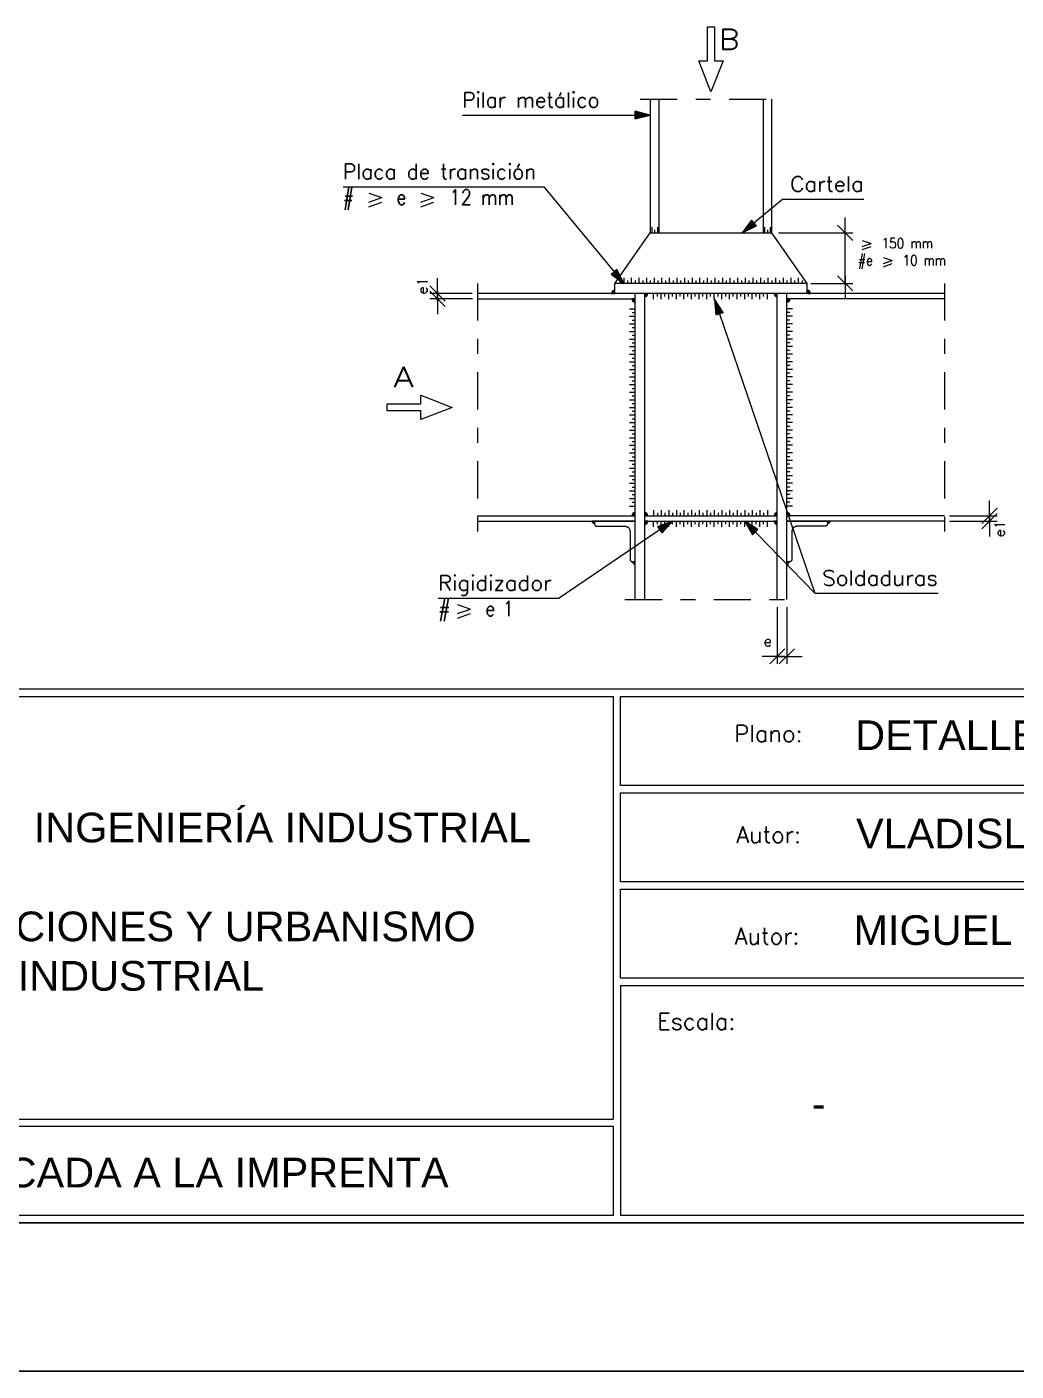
# Model space of a CAD drawing. Header units: inches. Extents: x 72863 to 72995, y 49095 to 49225.
# Drawn here: x 72890.66 to 72897.33, y 49095.05 to 49104.12 of the extents above; entities that cross this region are included whole.
import ezdxf
from ezdxf.enums import TextEntityAlignment as Align

# ---------------------------------------------------------------- set-up
doc = ezdxf.new("R2010")
doc.units = ezdxf.units.IN
doc.linetypes.add('DASHDOT', pattern=[0.5, 0.25, -0.125, 0, -0.125])
doc.layers.get('0').update_dxf_attribs({"lineweight": 15})
doc.layers.add('0-CYPE1', color=2, linetype='Continuous', lineweight=9)
doc.layers.add('0-CYPE2', color=4, linetype='Continuous', lineweight=9)
doc.layers.add('VG', color=7, linetype='Continuous')
doc.styles.add('CYPETXT', font='romans__.ttf', dxfattribs={"height": 0.2})
doc.styles.get("Standard").update_dxf_attribs({"font": 'arial.ttf'})

# ---------------------------------------------------------------- blocks, each defined once
blk = doc.blocks.new('PLANTILLA')
for p, q in [((72903.7103, 49199.6112), (72885.7103, 49199.6112)), ((72885.7603, 49199.5612), (72894.6103, 49199.5612)), ((72894.6103, 49199.5612), (72894.6103, 49198.9112)), ((72894.6603, 49199.5612), (72903.6603, 49199.5612)), ((72894.6603, 49198.9612), (72894.6603, 49199.5612)), ((72903.6603, 49198.9612), (72894.6603, 49198.9612)), ((72894.6103, 49198.9112), (72894.6103, 49198.2612)), ((72894.6603, 49198.9112), (72903.6603, 49198.9112)), ((72894.6603, 49198.3112), (72894.6603, 49198.9112)), ((72903.6603, 49198.3112), (72894.6603, 49198.3112)), ((72894.6103, 49198.2612), (72894.6103, 49197.6112)), ((72894.6603, 49198.2612), (72903.6603, 49198.2612)), ((72894.6603, 49197.6612), (72894.6603, 49198.2612)), ((72903.6603, 49197.6612), (72894.6603, 49197.6612)), ((72894.6103, 49197.6112), (72894.6103, 49196.7112)), ((72894.6603, 49197.6112), (72897.6603, 49197.6112)), ((72894.6603, 49197.6112), (72894.6603, 49196.0612)), ((72885.7603, 49196.7112), (72894.6103, 49196.7112)), ((72894.6103, 49196.6612), (72885.7603, 49196.6612)), ((72894.6103, 49196.6612), (72894.6103, 49196.0612)), ((72894.6103, 49196.0612), (72885.7603, 49196.0612)), ((72897.6603, 49196.0612), (72894.6603, 49196.0612)), ((72885.7103, 49196.0112), (72903.7103, 49196.0112))]:
    blk.add_line(p, q)
at = {"layer": 'VG'}
for p, q in [((72903.7103, 49196.0112), (72864.7103, 49196.0112)), ((72862.7103, 49195.0112), (72904.7103, 49195.0112))]:
    blk.add_line(p, q, dxfattribs=at)
at = {"char_height": 0.112043, "attachment_point": 1}
for s, insert in [('{\\Fsimplex8|c0;Plano:}', (72895.427, 49199.3669)), ('{\\Fsimplex8|c0;Autor:}', (72895.4406, 49198.6852)), ('{\\Fsimplex8|c0;Autor:}', (72895.4301, 49198.0017)), ('{\\Fsimplex8|c0;Escala:}', (72894.9073, 49197.4261))]:
    blk.add_mtext(s, dxfattribs=dict(at, insert=insert))
at = {"char_height": 0.2, "attachment_point": 1}
for s, width, insert in [('MÁSTER EN INGENIERÍA INDUSTRIAL\\P\\PCONSTRUCCIONES Y URBANISMO\\P^I^IINDUSTRIAL', 5.524846, (72888.9955, 49198.7775)), ('VLADISLAV KRAVCHENKO', 6.142051, (72896.2483, 49198.7369)), ('MIGUEL FERNÁNDEZ MUÑOZ', 6.142051, (72896.2306, 49198.0857)), ('NAVE INDUSTRIAL DEDICADA A LA IMPRENTA', 6.85352, (72887.2761, 49196.4502))]:
    blk.add_mtext_dynamic_manual_height_columns(s, width=width, gutter_width=1, heights=[0], dxfattribs=dict(at, insert=insert))

msp = doc.modelspace()

# ---------------------------------------------------------------- hatches: boundary and pattern name
at = {"layer": '0-CYPE1'}
h = msp.add_hatch(color=256, dxfattribs=at)
edge = h.paths.add_edge_path()
edge.add_line((72894.6214, 49102.3196), (72894.6214, 49102.3412))
edge.add_arc((72894.6214, 49102.3196), 0.0216, 89.99996, 180.00004)
edge.add_line((72894.5998, 49102.3196), (72894.6214, 49102.3196))
h = msp.add_hatch(color=256, dxfattribs=at)
edge = h.paths.add_edge_path()
edge.add_line((72894.7579, 49102.2831), (72894.7363, 49102.2831))
edge.add_arc((72894.7579, 49102.2831), 0.0216, 179.99996, 270.00004)
edge.add_line((72894.7579, 49102.2615), (72894.7579, 49102.2831))
h = msp.add_hatch(color=256, dxfattribs=at)
edge = h.paths.add_edge_path()
edge.add_line((72894.8228, 49102.3196), (72894.8228, 49102.298))
edge.add_arc((72894.8228, 49102.3196), 0.0216, 270.00448, 360.00457)
edge.add_line((72894.8444, 49102.3196), (72894.8228, 49102.3196))
h = msp.add_hatch(color=256, dxfattribs=at)
edge = h.paths.add_edge_path()
edge.add_line((72895.7171, 49102.3196), (72895.6955, 49102.3196))
edge.add_arc((72895.7171, 49102.3196), 0.0216, 179.99996, 270.00004)
edge.add_line((72895.7171, 49102.298), (72895.7171, 49102.3196))
h = msp.add_hatch(color=256, dxfattribs=at)
edge = h.paths.add_edge_path()
edge.add_line((72895.7819, 49102.2831), (72895.7819, 49102.2615))
edge.add_arc((72895.7819, 49102.2831), 0.0216, 270.00448, 360.00457)
edge.add_line((72895.8035, 49102.2831), (72895.7819, 49102.2831))
h = msp.add_hatch(color=256, dxfattribs=at)
edge = h.paths.add_edge_path()
edge.add_line((72895.9185, 49102.3196), (72895.9401, 49102.3196))
edge.add_arc((72895.9185, 49102.3196), 0.0216, 359.99543, 449.99552)
edge.add_line((72895.9185, 49102.3412), (72895.9185, 49102.3196))
h = msp.add_hatch(color=256, dxfattribs=at)
edge = h.paths.add_edge_path()
edge.add_line((72894.7579, 49100.8201), (72894.7579, 49100.8417))
edge.add_arc((72894.7579, 49100.8201), 0.0216, 89.99996, 180.00004)
edge.add_line((72894.7363, 49100.8201), (72894.7579, 49100.8201))
h = msp.add_hatch(color=256, dxfattribs=at)
edge = h.paths.add_edge_path()
edge.add_line((72894.8228, 49100.8201), (72894.8444, 49100.8201))
edge.add_arc((72894.8228, 49100.8201), 0.0216, 359.99543, 449.99552)
edge.add_line((72894.8228, 49100.8417), (72894.8228, 49100.8201))
h = msp.add_hatch(color=256, dxfattribs=at)
edge = h.paths.add_edge_path()
edge.add_line((72895.7171, 49100.8201), (72895.7171, 49100.8417))
edge.add_arc((72895.7171, 49100.8201), 0.0216, 89.99996, 180.00004)
edge.add_line((72895.6955, 49100.8201), (72895.7171, 49100.8201))
h = msp.add_hatch(color=256, dxfattribs=at)
edge = h.paths.add_edge_path()
edge.add_line((72895.7819, 49100.8201), (72895.8035, 49100.8201))
edge.add_arc((72895.7819, 49100.8201), 0.0216, 359.99543, 449.99552)
edge.add_line((72895.7819, 49100.8417), (72895.7819, 49100.8201))
h = msp.add_hatch(color=256, dxfattribs=at)
edge = h.paths.add_edge_path()
edge.add_line((72894.4834, 49100.7836), (72894.4683, 49100.7836))
edge.add_arc((72894.4834, 49100.7836), 0.0151, 180.00641, 270.0065)
edge.add_line((72894.4834, 49100.7685), (72894.4834, 49100.7836))
h = msp.add_hatch(color=256, dxfattribs=at)
edge = h.paths.add_edge_path()
edge.add_line((72894.8228, 49100.7836), (72894.8228, 49100.762))
edge.add_arc((72894.8228, 49100.7836), 0.0216, 270.00448, 360.00457)
edge.add_line((72894.8444, 49100.7836), (72894.8228, 49100.7836))
h = msp.add_hatch(color=256, dxfattribs=at)
edge = h.paths.add_edge_path()
edge.add_line((72895.7171, 49100.7836), (72895.6955, 49100.7836))
edge.add_arc((72895.7171, 49100.7836), 0.0216, 179.99996, 270.00004)
edge.add_line((72895.7171, 49100.762), (72895.7171, 49100.7836))
h = msp.add_hatch(color=256, dxfattribs=at)
edge = h.paths.add_edge_path()
edge.add_line((72896.0564, 49100.7836), (72896.0564, 49100.7685))
edge.add_arc((72896.0564, 49100.7836), 0.0151, 269.9935, 359.99359)
edge.add_line((72896.0716, 49100.7836), (72896.0564, 49100.7836))
h = msp.add_hatch(color=256, dxfattribs=at)
edge = h.paths.add_edge_path()
edge.add_line((72894.7579, 49100.5088), (72894.7428, 49100.5088))
edge.add_arc((72894.7579, 49100.5088), 0.0151, 180.00641, 270.0065)
edge.add_line((72894.7579, 49100.4937), (72894.7579, 49100.5088))
h = msp.add_hatch(color=256, dxfattribs=at)
edge = h.paths.add_edge_path()
edge.add_line((72895.7819, 49100.5088), (72895.7819, 49100.4937))
edge.add_arc((72895.7819, 49100.5088), 0.0151, 269.99996, 360.00004)
edge.add_line((72895.7971, 49100.5088), (72895.7819, 49100.5088))
at = {"layer": '0-CYPE2'}
for points in [[(72894.7579, 49103.4971), (72894.8603, 49103.5227), (72894.7579, 49103.5483)], [(72895.543, 49102.8143), (72895.4806, 49102.7292), (72895.5758, 49102.7749)], [(72894.5963, 49102.4505), (72894.6813, 49102.3879), (72894.6357, 49102.4831)], [(72895.3513, 49102.1925), (72895.294, 49102.2812), (72895.3028, 49102.176)], [(72894.9404, 49100.7049), (72895.0107, 49100.7836), (72894.9116, 49100.7472)], [(72895.5869, 49100.7281), (72895.4971, 49100.7836), (72895.5502, 49100.6924)]]:
    msp.add_hatch(color=256, dxfattribs=at).paths.add_polyline_path(points)

# ---------------------------------------------------------------- linework, layer by layer
at = {"layer": '0-CYPE1', "linetype": 'DASHDOT'}
for p, q in [((72894.7921, 49103.6305), (72895.7478, 49103.6305)), ((72893.6956, 49102.3879), (72893.6956, 49100.7153)), ((72896.8443, 49102.3879), (72896.8443, 49100.7153)), ((72894.6897, 49100.2561), (72895.8502, 49100.2561))]:
    msp.add_line(p, q, dxfattribs=at)
at = {"layer": '0-CYPE1'}
for p, q in [((72893.5937, 49103.5227), (72894.5695, 49103.5227)), ((72894.5695, 49103.5227), (72894.8603, 49103.5227)), ((72892.7886, 49103.0394), (72894.1424, 49103.0394)), ((72894.1424, 49103.0394), (72894.6813, 49102.3879)), ((72892.9622, 49102.9972), (72893.0513, 49102.9664)), ((72892.9622, 49102.9357), (72893.0513, 49102.9664)), ((72892.9622, 49102.905), (72893.0513, 49102.9357)), ((72893.3124, 49102.9972), (72893.4015, 49102.9664)), ((72893.3124, 49102.9357), (72893.4015, 49102.9664)), ((72893.3124, 49102.905), (72893.4015, 49102.9357)), ((72895.7537, 49102.956), (72895.4806, 49102.7292)), ((72895.7537, 49102.956), (72896.301, 49102.956)), ((72896.1746, 49102.678), (72896.1746, 49102.8316)), ((72894.8701, 49102.7676), (72894.8701, 49102.7292)), ((72894.8894, 49102.7484), (72894.8894, 49102.7292)), ((72894.9088, 49102.7676), (72894.9088, 49102.7292)), ((72895.6313, 49102.7676), (72895.6313, 49102.7292)), ((72895.6506, 49102.7484), (72895.6506, 49102.7292)), ((72895.6699, 49102.7676), (72895.6699, 49102.7292)), ((72895.7244, 49102.7292), (72896.2258, 49102.7292)), ((72896.1234, 49102.7804), (72896.2258, 49102.678)), ((72896.1746, 49102.3879), (72896.1746, 49102.7292)), ((72896.2897, 49102.6772), (72896.3491, 49102.6567)), ((72896.2897, 49102.6362), (72896.3491, 49102.6567)), ((72896.2897, 49102.6157), (72896.3491, 49102.6362)), ((72896.433, 49102.562), (72896.4924, 49102.5415)), ((72896.433, 49102.521), (72896.4924, 49102.5415)), ((72896.433, 49102.5005), (72896.4924, 49102.521)), ((72893.3749, 49102.3708), (72893.4773, 49102.2684)), ((72893.4261, 49102.2684), (72893.4261, 49102.422)), ((72894.6557, 49102.4071), (72894.6557, 49102.3879)), ((72894.6813, 49102.4263), (72894.6813, 49102.3879)), ((72894.7069, 49102.4071), (72894.7069, 49102.3879)), ((72894.7325, 49102.4263), (72894.7325, 49102.3879)), ((72894.7581, 49102.4071), (72894.7581, 49102.3879)), ((72894.7837, 49102.4263), (72894.7837, 49102.3879)), ((72894.8093, 49102.4071), (72894.8093, 49102.3879)), ((72894.8349, 49102.4263), (72894.8349, 49102.3879)), ((72894.8605, 49102.4071), (72894.8605, 49102.3879)), ((72894.8861, 49102.4263), (72894.8861, 49102.3879)), ((72894.9117, 49102.4071), (72894.9117, 49102.3879)), ((72894.9373, 49102.4263), (72894.9373, 49102.3879)), ((72894.9629, 49102.4071), (72894.9629, 49102.3879)), ((72894.9885, 49102.4263), (72894.9885, 49102.3879)), ((72895.0141, 49102.4071), (72895.0141, 49102.3879)), ((72895.0397, 49102.4263), (72895.0397, 49102.3879)), ((72895.0653, 49102.4071), (72895.0653, 49102.3879)), ((72895.0909, 49102.4263), (72895.0909, 49102.3879)), ((72895.1165, 49102.4071), (72895.1165, 49102.3879)), ((72895.1421, 49102.4263), (72895.1421, 49102.3879)), ((72895.1677, 49102.4071), (72895.1677, 49102.3879)), ((72895.1933, 49102.4263), (72895.1933, 49102.3879)), ((72895.2189, 49102.4071), (72895.2189, 49102.3879)), ((72895.2445, 49102.4263), (72895.2445, 49102.3879)), ((72895.2701, 49102.4071), (72895.2701, 49102.3879)), ((72895.2957, 49102.4263), (72895.2957, 49102.3879)), ((72895.3213, 49102.4071), (72895.3213, 49102.3879)), ((72895.3469, 49102.4263), (72895.3469, 49102.3879)), ((72895.3725, 49102.4071), (72895.3725, 49102.3879)), ((72895.3981, 49102.4263), (72895.3981, 49102.3879)), ((72895.4237, 49102.4071), (72895.4237, 49102.3879)), ((72895.4493, 49102.4263), (72895.4493, 49102.3879)), ((72895.4749, 49102.4071), (72895.4749, 49102.3879)), ((72895.5005, 49102.4263), (72895.5005, 49102.3879)), ((72895.5261, 49102.4071), (72895.5261, 49102.3879)), ((72895.5517, 49102.4263), (72895.5517, 49102.3879)), ((72895.5773, 49102.4071), (72895.5773, 49102.3879)), ((72895.6029, 49102.4263), (72895.6029, 49102.3879)), ((72895.6285, 49102.4071), (72895.6285, 49102.3879)), ((72895.6541, 49102.4263), (72895.6541, 49102.3879)), ((72895.6797, 49102.4071), (72895.6797, 49102.3879)), ((72895.7053, 49102.4263), (72895.7053, 49102.3879)), ((72895.7309, 49102.4071), (72895.7309, 49102.3879)), ((72895.7565, 49102.4263), (72895.7565, 49102.3879)), ((72895.7821, 49102.4071), (72895.7821, 49102.3879)), ((72895.8077, 49102.4263), (72895.8077, 49102.3879)), ((72895.8333, 49102.4071), (72895.8333, 49102.3879)), ((72895.8589, 49102.4263), (72895.8589, 49102.3879)), ((72895.8845, 49102.4071), (72895.8845, 49102.3879)), ((72895.9425, 49102.3879), (72896.2258, 49102.3879)), ((72896.1234, 49102.4391), (72896.2258, 49102.3367)), ((72896.1746, 49102.4391), (72896.1746, 49102.2855)), ((72893.3749, 49102.3343), (72893.4773, 49102.2319)), ((72893.6597, 49102.3196), (72893.3749, 49102.3196)), ((72893.6615, 49102.2831), (72893.3749, 49102.2831)), ((72893.4261, 49102.3343), (72893.4261, 49102.1807)), ((72893.4261, 49102.3196), (72893.4261, 49102.2831)), ((72894.5998, 49102.3196), (72894.6214, 49102.3196)), ((72894.6214, 49102.3196), (72894.6214, 49102.3412)), ((72894.7579, 49102.2831), (72894.7363, 49102.2831)), ((72894.7579, 49102.2615), (72894.7579, 49102.2831)), ((72894.8228, 49102.3196), (72894.8228, 49102.298)), ((72894.8444, 49102.3196), (72894.8228, 49102.3196)), ((72894.8827, 49102.2812), (72894.8827, 49102.3196)), ((72894.9083, 49102.3004), (72894.9083, 49102.3196)), ((72894.9339, 49102.2812), (72894.9339, 49102.3196)), ((72894.9595, 49102.3004), (72894.9595, 49102.3196)), ((72894.9851, 49102.2812), (72894.9851, 49102.3196)), ((72895.0107, 49102.3004), (72895.0107, 49102.3196)), ((72895.0363, 49102.2812), (72895.0363, 49102.3196)), ((72895.0619, 49102.3004), (72895.0619, 49102.3196)), ((72895.0875, 49102.2812), (72895.0875, 49102.3196)), ((72895.1131, 49102.3004), (72895.1131, 49102.3196)), ((72895.1387, 49102.2812), (72895.1387, 49102.3196)), ((72895.1643, 49102.3004), (72895.1643, 49102.3196)), ((72895.1899, 49102.2812), (72895.1899, 49102.3196)), ((72895.2155, 49102.3004), (72895.2155, 49102.3196)), ((72895.2411, 49102.2812), (72895.2411, 49102.3196)), ((72895.2667, 49102.3004), (72895.2667, 49102.3196)), ((72895.2923, 49102.2812), (72895.2923, 49102.3196)), ((72895.294, 49102.2812), (72895.9693, 49100.2988)), ((72895.3179, 49102.3004), (72895.3179, 49102.3196)), ((72895.3435, 49102.2812), (72895.3435, 49102.3196)), ((72895.3691, 49102.3004), (72895.3691, 49102.3196)), ((72895.3947, 49102.2812), (72895.3947, 49102.3196)), ((72895.4203, 49102.3004), (72895.4203, 49102.3196)), ((72895.4459, 49102.2812), (72895.4459, 49102.3196)), ((72895.4715, 49102.3004), (72895.4715, 49102.3196)), ((72895.4971, 49102.2812), (72895.4971, 49102.3196)), ((72895.5227, 49102.3004), (72895.5227, 49102.3196)), ((72895.5483, 49102.2812), (72895.5483, 49102.3196)), ((72895.5739, 49102.3004), (72895.5739, 49102.3196)), ((72895.5995, 49102.2812), (72895.5995, 49102.3196)), ((72895.6251, 49102.3004), (72895.6251, 49102.3196)), ((72895.6507, 49102.2812), (72895.6507, 49102.3196)), ((72895.7171, 49102.3196), (72895.6955, 49102.3196)), ((72895.7171, 49102.298), (72895.7171, 49102.3196)), ((72895.7819, 49102.2831), (72895.7819, 49102.2615)), ((72895.8035, 49102.2831), (72895.7819, 49102.2831)), ((72895.9185, 49102.3412), (72895.9185, 49102.3196)), ((72895.9185, 49102.3196), (72895.9401, 49102.3196)), ((72894.7195, 49102.2172), (72894.7579, 49102.2172)), ((72894.7387, 49102.1916), (72894.7579, 49102.1916)), ((72895.8203, 49102.2172), (72895.7819, 49102.2172)), ((72895.8011, 49102.1916), (72895.7819, 49102.1916)), ((72894.7195, 49102.166), (72894.7579, 49102.166)), ((72894.7195, 49102.1148), (72894.7579, 49102.1148)), ((72894.7387, 49102.1404), (72894.7579, 49102.1404)), ((72895.8203, 49102.166), (72895.7819, 49102.166)), ((72895.8011, 49102.1404), (72895.7819, 49102.1404)), ((72895.8203, 49102.1148), (72895.7819, 49102.1148)), ((72894.7195, 49102.0636), (72894.7579, 49102.0636)), ((72894.7195, 49102.0124), (72894.7579, 49102.0124)), ((72894.7387, 49102.0892), (72894.7579, 49102.0892)), ((72894.7387, 49102.038), (72894.7579, 49102.038)), ((72895.8011, 49102.0892), (72895.7819, 49102.0892)), ((72895.8203, 49102.0636), (72895.7819, 49102.0636)), ((72895.8011, 49102.038), (72895.7819, 49102.038)), ((72895.8203, 49102.0124), (72895.7819, 49102.0124)), ((72894.7195, 49101.9612), (72894.7579, 49101.9612)), ((72894.7387, 49101.9868), (72894.7579, 49101.9868)), ((72894.7387, 49101.9356), (72894.7579, 49101.9356)), ((72895.8011, 49101.9868), (72895.7819, 49101.9868)), ((72895.8203, 49101.9612), (72895.7819, 49101.9612)), ((72895.8011, 49101.9356), (72895.7819, 49101.9356)), ((72894.7195, 49101.91), (72894.7579, 49101.91)), ((72894.7195, 49101.8588), (72894.7579, 49101.8588)), ((72894.7387, 49101.8844), (72894.7579, 49101.8844)), ((72894.7387, 49101.8332), (72894.7579, 49101.8332)), ((72895.8203, 49101.91), (72895.7819, 49101.91)), ((72895.8011, 49101.8844), (72895.7819, 49101.8844)), ((72895.8203, 49101.8588), (72895.7819, 49101.8588)), ((72895.8011, 49101.8332), (72895.7819, 49101.8332)), ((72894.7195, 49101.8076), (72894.7579, 49101.8076)), ((72894.7195, 49101.7564), (72894.7579, 49101.7564)), ((72894.7387, 49101.782), (72894.7579, 49101.782)), ((72895.8203, 49101.8076), (72895.7819, 49101.8076)), ((72895.8011, 49101.782), (72895.7819, 49101.782)), ((72895.8203, 49101.7564), (72895.7819, 49101.7564)), ((72894.7195, 49101.7052), (72894.7579, 49101.7052)), ((72894.7195, 49101.654), (72894.7579, 49101.654)), ((72894.7387, 49101.7308), (72894.7579, 49101.7308)), ((72894.7387, 49101.6796), (72894.7579, 49101.6796)), ((72895.8011, 49101.7308), (72895.7819, 49101.7308)), ((72895.8203, 49101.7052), (72895.7819, 49101.7052)), ((72895.8011, 49101.6796), (72895.7819, 49101.6796)), ((72895.8203, 49101.654), (72895.7819, 49101.654)), ((72894.7195, 49101.6028), (72894.7579, 49101.6028)), ((72894.7195, 49101.5516), (72894.7579, 49101.5516)), ((72894.7387, 49101.6284), (72894.7579, 49101.6284)), ((72894.7387, 49101.5772), (72894.7579, 49101.5772)), ((72895.8011, 49101.6284), (72895.7819, 49101.6284)), ((72895.8203, 49101.6028), (72895.7819, 49101.6028)), ((72895.8011, 49101.5772), (72895.7819, 49101.5772)), ((72895.8203, 49101.5516), (72895.7819, 49101.5516)), ((72894.7195, 49101.5004), (72894.7579, 49101.5004)), ((72894.7387, 49101.526), (72894.7579, 49101.526)), ((72894.7387, 49101.4748), (72894.7579, 49101.4748)), ((72895.8011, 49101.526), (72895.7819, 49101.526)), ((72895.8203, 49101.5004), (72895.7819, 49101.5004)), ((72895.8011, 49101.4748), (72895.7819, 49101.4748)), ((72894.7195, 49101.4492), (72894.7579, 49101.4492)), ((72894.7195, 49101.398), (72894.7579, 49101.398)), ((72894.7387, 49101.4236), (72894.7579, 49101.4236)), ((72894.7387, 49101.3724), (72894.7579, 49101.3724)), ((72895.8203, 49101.4492), (72895.7819, 49101.4492)), ((72895.8011, 49101.4236), (72895.7819, 49101.4236)), ((72895.8203, 49101.398), (72895.7819, 49101.398)), ((72895.8011, 49101.3724), (72895.7819, 49101.3724)), ((72894.7195, 49101.3468), (72894.7579, 49101.3468)), ((72894.7195, 49101.2956), (72894.7579, 49101.2956)), ((72894.7387, 49101.3212), (72894.7579, 49101.3212)), ((72895.8203, 49101.3468), (72895.7819, 49101.3468)), ((72895.8011, 49101.3212), (72895.7819, 49101.3212)), ((72895.8203, 49101.2956), (72895.7819, 49101.2956)), ((72894.7195, 49101.2444), (72894.7579, 49101.2444)), ((72894.7195, 49101.1932), (72894.7579, 49101.1932)), ((72894.7387, 49101.27), (72894.7579, 49101.27)), ((72894.7387, 49101.2188), (72894.7579, 49101.2188)), ((72895.8011, 49101.27), (72895.7819, 49101.27)), ((72895.8203, 49101.2444), (72895.7819, 49101.2444)), ((72895.8011, 49101.2188), (72895.7819, 49101.2188)), ((72895.8203, 49101.1932), (72895.7819, 49101.1932)), ((72894.7195, 49101.142), (72894.7579, 49101.142)), ((72894.7387, 49101.1676), (72894.7579, 49101.1676)), ((72894.7387, 49101.1164), (72894.7579, 49101.1164)), ((72895.8011, 49101.1676), (72895.7819, 49101.1676)), ((72895.8203, 49101.142), (72895.7819, 49101.142)), ((72895.8011, 49101.1164), (72895.7819, 49101.1164)), ((72894.7195, 49101.0908), (72894.7579, 49101.0908)), ((72894.7195, 49101.0396), (72894.7579, 49101.0396)), ((72894.7387, 49101.0652), (72894.7579, 49101.0652)), ((72894.7387, 49101.014), (72894.7579, 49101.014)), ((72895.8203, 49101.0908), (72895.7819, 49101.0908)), ((72895.8011, 49101.0652), (72895.7819, 49101.0652)), ((72895.8203, 49101.0396), (72895.7819, 49101.0396)), ((72895.8011, 49101.014), (72895.7819, 49101.014)), ((72894.7195, 49100.9884), (72894.7579, 49100.9884)), ((72894.7195, 49100.9372), (72894.7579, 49100.9372)), ((72894.7387, 49100.9628), (72894.7579, 49100.9628)), ((72895.8203, 49100.9884), (72895.7819, 49100.9884)), ((72895.8011, 49100.9628), (72895.7819, 49100.9628)), ((72895.8203, 49100.9372), (72895.7819, 49100.9372)), ((72897.1483, 49100.7689), (72897.1483, 49100.9225)), ((72894.7195, 49100.886), (72894.7579, 49100.886)), ((72894.7387, 49100.9116), (72894.7579, 49100.9116)), ((72894.7579, 49100.8201), (72894.7579, 49100.8417)), ((72894.8228, 49100.8417), (72894.8228, 49100.8201)), ((72894.8827, 49100.8585), (72894.8827, 49100.8201)), ((72894.9083, 49100.8393), (72894.9083, 49100.8201)), ((72894.9339, 49100.8585), (72894.9339, 49100.8201)), ((72894.9595, 49100.8393), (72894.9595, 49100.8201)), ((72894.9851, 49100.8585), (72894.9851, 49100.8201)), ((72895.0107, 49100.8393), (72895.0107, 49100.8201)), ((72895.0363, 49100.8585), (72895.0363, 49100.8201)), ((72895.0619, 49100.8393), (72895.0619, 49100.8201)), ((72895.0875, 49100.8585), (72895.0875, 49100.8201)), ((72895.1131, 49100.8393), (72895.1131, 49100.8201)), ((72895.1387, 49100.8585), (72895.1387, 49100.8201)), ((72895.1643, 49100.8393), (72895.1643, 49100.8201)), ((72895.1899, 49100.8585), (72895.1899, 49100.8201)), ((72895.2155, 49100.8393), (72895.2155, 49100.8201)), ((72895.2411, 49100.8585), (72895.2411, 49100.8201)), ((72895.2667, 49100.8393), (72895.2667, 49100.8201)), ((72895.2923, 49100.8585), (72895.2923, 49100.8201)), ((72895.3179, 49100.8393), (72895.3179, 49100.8201)), ((72895.3435, 49100.8585), (72895.3435, 49100.8201)), ((72895.3691, 49100.8393), (72895.3691, 49100.8201)), ((72895.3947, 49100.8585), (72895.3947, 49100.8201)), ((72895.4203, 49100.8393), (72895.4203, 49100.8201)), ((72895.4459, 49100.8585), (72895.4459, 49100.8201)), ((72895.4715, 49100.8393), (72895.4715, 49100.8201)), ((72895.4971, 49100.8585), (72895.4971, 49100.8201)), ((72895.5227, 49100.8393), (72895.5227, 49100.8201)), ((72895.5483, 49100.8585), (72895.5483, 49100.8201)), ((72895.5739, 49100.8393), (72895.5739, 49100.8201)), ((72895.5995, 49100.8585), (72895.5995, 49100.8201)), ((72895.6251, 49100.8393), (72895.6251, 49100.8201)), ((72895.6507, 49100.8585), (72895.6507, 49100.8201)), ((72895.7171, 49100.8201), (72895.7171, 49100.8417)), ((72895.8011, 49100.9116), (72895.7819, 49100.9116)), ((72895.8203, 49100.886), (72895.7819, 49100.886)), ((72895.7819, 49100.8417), (72895.7819, 49100.8201)), ((72897.1995, 49100.8713), (72897.0971, 49100.7689)), ((72897.1995, 49100.8348), (72897.0971, 49100.7324)), ((72897.1483, 49100.8348), (72897.1483, 49100.6812)), ((72895.0107, 49100.7836), (72894.2472, 49100.2646)), ((72894.4834, 49100.7836), (72894.4683, 49100.7836)), ((72894.4834, 49100.7685), (72894.4834, 49100.7836)), ((72894.7363, 49100.8201), (72894.7579, 49100.8201)), ((72894.8228, 49100.8201), (72894.8444, 49100.8201)), ((72894.8228, 49100.7836), (72894.8228, 49100.762)), ((72894.8444, 49100.7836), (72894.8228, 49100.7836)), ((72894.8827, 49100.7452), (72894.8827, 49100.7836)), ((72894.9083, 49100.7644), (72894.9083, 49100.7836)), ((72894.9339, 49100.7452), (72894.9339, 49100.7836)), ((72894.9595, 49100.7644), (72894.9595, 49100.7836)), ((72894.9851, 49100.7452), (72894.9851, 49100.7836)), ((72895.0107, 49100.7644), (72895.0107, 49100.7836)), ((72895.0363, 49100.7452), (72895.0363, 49100.7836)), ((72895.0619, 49100.7644), (72895.0619, 49100.7836)), ((72895.0875, 49100.7452), (72895.0875, 49100.7836)), ((72895.1131, 49100.7644), (72895.1131, 49100.7836)), ((72895.1387, 49100.7452), (72895.1387, 49100.7836)), ((72895.1643, 49100.7644), (72895.1643, 49100.7836)), ((72895.1899, 49100.7452), (72895.1899, 49100.7836)), ((72895.2155, 49100.7644), (72895.2155, 49100.7836)), ((72895.2411, 49100.7452), (72895.2411, 49100.7836)), ((72895.2667, 49100.7644), (72895.2667, 49100.7836)), ((72895.2923, 49100.7452), (72895.2923, 49100.7836)), ((72895.3179, 49100.7644), (72895.3179, 49100.7836)), ((72895.3435, 49100.7452), (72895.3435, 49100.7836)), ((72895.3691, 49100.7644), (72895.3691, 49100.7836)), ((72895.3947, 49100.7452), (72895.3947, 49100.7836)), ((72895.4203, 49100.7644), (72895.4203, 49100.7836)), ((72895.4459, 49100.7452), (72895.4459, 49100.7836)), ((72895.4715, 49100.7644), (72895.4715, 49100.7836)), ((72895.4971, 49100.7452), (72895.4971, 49100.7836)), ((72895.9693, 49100.2988), (72895.4971, 49100.7836)), ((72895.5227, 49100.7644), (72895.5227, 49100.7836)), ((72895.5483, 49100.7452), (72895.5483, 49100.7836)), ((72895.5739, 49100.7644), (72895.5739, 49100.7836)), ((72895.5995, 49100.7452), (72895.5995, 49100.7836)), ((72895.6251, 49100.7644), (72895.6251, 49100.7836)), ((72895.6507, 49100.7452), (72895.6507, 49100.7836)), ((72895.6955, 49100.8201), (72895.7171, 49100.8201)), ((72895.7171, 49100.7836), (72895.6955, 49100.7836)), ((72895.7171, 49100.762), (72895.7171, 49100.7836)), ((72895.7819, 49100.8201), (72895.8035, 49100.8201)), ((72896.0564, 49100.7836), (72896.0564, 49100.7685)), ((72896.0716, 49100.7836), (72896.0564, 49100.7836)), ((72896.8784, 49100.8201), (72897.1995, 49100.8201)), ((72896.8784, 49100.7836), (72897.1995, 49100.7836)), ((72897.1483, 49100.8201), (72897.1483, 49100.7836)), ((72894.7579, 49100.5088), (72894.7428, 49100.5088)), ((72894.7579, 49100.4937), (72894.7579, 49100.5088)), ((72895.7819, 49100.5088), (72895.7819, 49100.4937)), ((72895.7971, 49100.5088), (72895.7819, 49100.5088)), ((72895.9693, 49100.2988), (72896.8008, 49100.2988)), ((72893.4295, 49100.2646), (72894.2472, 49100.2646)), ((72893.5601, 49100.2224), (72893.6492, 49100.1916)), ((72893.5601, 49100.1609), (72893.6492, 49100.1916)), ((72895.7171, 49100.2033), (72895.7171, 49099.8211)), ((72895.7819, 49100.2033), (72895.7819, 49099.8211)), ((72893.5601, 49100.1302), (72893.6492, 49100.1609)), ((72895.6659, 49099.8211), (72895.7683, 49099.9235)), ((72895.7307, 49099.8211), (72895.8331, 49099.9235)), ((72895.7683, 49099.8723), (72895.6147, 49099.8723)), ((72895.7171, 49099.8723), (72895.7819, 49099.8723)), ((72895.7307, 49099.8723), (72895.8843, 49099.8723))]:
    msp.add_line(p, q, dxfattribs=at)
for points in [[(72895.2466, 49104.1178), (72895.2933, 49104.1178), (72895.2933, 49103.8897), (72895.3518, 49103.8897), (72895.2699, 49103.6792), (72895.1881, 49103.8897), (72895.2466, 49103.8897), (72895.2466, 49104.1178)], [(72893.0864, 49101.5282), (72893.0864, 49101.575), (72893.3144, 49101.575), (72893.3144, 49101.6335), (72893.525, 49101.5516), (72893.3144, 49101.4698), (72893.3144, 49101.5282), (72893.0864, 49101.5282)]]:
    msp.add_lwpolyline(points, close=True, dxfattribs=at)
for centre, radius, start, end in [((72894.6214, 49102.3196), 0.0216, 89.99996, 180.00004), ((72894.7579, 49102.2831), 0.0216, 179.99996, 270.00004), ((72894.8228, 49102.3196), 0.0216, 270.00448, 0.00457), ((72895.7171, 49102.3196), 0.0216, 179.99996, 270.00004), ((72895.7819, 49102.2831), 0.0216, 270.00448, 0.00457), ((72895.9185, 49102.3196), 0.0216, 359.99543, 89.99552), ((72894.7579, 49100.8201), 0.0216, 89.99996, 180.00004), ((72894.8228, 49100.8201), 0.0216, 359.99543, 89.99552), ((72895.7171, 49100.8201), 0.0216, 89.99996, 180.00004), ((72895.7819, 49100.8201), 0.0216, 359.99543, 89.99552), ((72894.4834, 49100.7836), 0.0151, 180.00641, 270.0065), ((72894.8228, 49100.7836), 0.0216, 270.00448, 0.00457), ((72895.7171, 49100.7836), 0.0216, 179.99996, 270.00004), ((72896.0564, 49100.7836), 0.0151, 269.9935, 359.99359), ((72894.7579, 49100.5088), 0.0151, 180.00641, 270.0065), ((72895.7819, 49100.5088), 0.0151, 269.99996, 0.00004)]:
    msp.add_arc(centre, radius, start, end, dxfattribs=at)
for points in [[(72894.4834, 49100.7594), (72894.486, 49100.7601), (72894.4834, 49100.77)], [(72894.4834, 49100.7533), (72894.4908, 49100.7542), (72894.4834, 49100.7594), (72894.486, 49100.7601)], [(72896.0564, 49100.7533), (72896.0491, 49100.7542), (72896.0564, 49100.7594), (72896.0539, 49100.7601)], [(72896.0564, 49100.7594), (72896.0539, 49100.7601), (72896.0564, 49100.77)], [(72894.7276, 49100.5088), (72894.7286, 49100.5162), (72894.7337, 49100.5088), (72894.7344, 49100.5114)], [(72894.7337, 49100.5088), (72894.7344, 49100.5114), (72894.7443, 49100.5088)], [(72895.8061, 49100.5088), (72895.8055, 49100.5114), (72895.7956, 49100.5088)], [(72895.8122, 49100.5088), (72895.8113, 49100.5162), (72895.8061, 49100.5088), (72895.8055, 49100.5114)]]:
    msp.add_solid(points, dxfattribs=at)
at = {"layer": '0-CYPE2'}
for p, q in [((72894.8603, 49103.6305), (72894.8603, 49102.7292)), ((72894.9184, 49103.6305), (72894.9184, 49102.7292)), ((72895.6215, 49103.6305), (72895.6215, 49102.7292)), ((72895.6795, 49102.7292), (72895.6795, 49103.6305)), ((72894.6214, 49102.3879), (72894.8603, 49102.7292)), ((72894.8603, 49102.7292), (72895.6795, 49102.7292)), ((72895.9185, 49102.3879), (72895.6795, 49102.7292)), ((72894.6214, 49102.3196), (72894.6214, 49102.3879)), ((72895.9185, 49102.3879), (72894.6214, 49102.3879)), ((72895.9185, 49102.3196), (72895.9185, 49102.3879)), ((72896.8443, 49102.3196), (72893.6956, 49102.3196)), ((72893.6956, 49102.2831), (72894.7579, 49102.2831)), ((72894.7579, 49100.2561), (72894.7579, 49102.3196)), ((72894.8228, 49100.2561), (72894.8228, 49102.3196)), ((72895.7171, 49100.2561), (72895.7171, 49102.3196)), ((72895.7819, 49100.2561), (72895.7819, 49102.3196)), ((72896.8443, 49102.2831), (72895.7819, 49102.2831)), ((72893.6956, 49100.8201), (72894.7579, 49100.8201)), ((72893.6956, 49100.7836), (72894.7579, 49100.7836)), ((72894.8228, 49100.8201), (72895.7171, 49100.8201)), ((72894.8228, 49100.7836), (72895.7171, 49100.7836)), ((72896.8443, 49100.8201), (72895.7819, 49100.8201)), ((72896.8443, 49100.7836), (72895.7819, 49100.7836))]:
    msp.add_line(p, q, dxfattribs=at)
for points in [[(72894.7579, 49103.4971), (72894.8603, 49103.5227), (72894.7579, 49103.5483)], [(72895.543, 49102.8143), (72895.4806, 49102.7292), (72895.5758, 49102.7749)], [(72894.5963, 49102.4505), (72894.6813, 49102.3879), (72894.6357, 49102.4831)], [(72895.3513, 49102.1925), (72895.294, 49102.2812), (72895.3028, 49102.176)], [(72894.7238, 49100.7153), (72894.7238, 49100.5276), (72894.7239, 49100.526), (72894.7241, 49100.5245), (72894.7245, 49100.5229), (72894.725, 49100.5215), (72894.7256, 49100.52), (72894.7264, 49100.5186), (72894.7272, 49100.5173), (72894.7283, 49100.5161), (72894.7294, 49100.515), (72894.7306, 49100.514), (72894.7319, 49100.5131), (72894.7333, 49100.5123), (72894.7347, 49100.5117), (72894.7362, 49100.5112), (72894.7377, 49100.5108), (72894.7393, 49100.5106), (72894.7409, 49100.5105), (72894.7579, 49100.5105), (72894.7579, 49100.7836), (72894.4849, 49100.7836), (72894.4849, 49100.7665), (72894.4849, 49100.765), (72894.4852, 49100.7634), (72894.4855, 49100.7619), (72894.486, 49100.7604), (72894.4867, 49100.7589), (72894.4874, 49100.7576), (72894.4883, 49100.7563), (72894.4893, 49100.7551), (72894.4904, 49100.7539), (72894.4917, 49100.7529), (72894.493, 49100.752), (72894.4943, 49100.7513), (72894.4958, 49100.7506), (72894.4973, 49100.7501), (72894.4988, 49100.7498), (72894.5004, 49100.7496), (72894.5019, 49100.7495), (72894.6897, 49100.7495), (72894.6928, 49100.7493), (72894.6959, 49100.7489), (72894.699, 49100.7482), (72894.702, 49100.7472), (72894.7049, 49100.7459), (72894.7076, 49100.7444), (72894.7102, 49100.7426), (72894.7127, 49100.7406), (72894.7149, 49100.7383), (72894.7169, 49100.7359), (72894.7187, 49100.7333), (72894.7202, 49100.7306), (72894.7215, 49100.7277), (72894.7225, 49100.7247), (72894.7232, 49100.7216), (72894.7237, 49100.7185), (72894.7238, 49100.7153)], [(72894.9404, 49100.7049), (72895.0107, 49100.7836), (72894.9116, 49100.7472)], [(72895.5869, 49100.7281), (72895.4971, 49100.7836), (72895.5502, 49100.6924)], [(72895.8161, 49100.7153), (72895.8161, 49100.5276), (72895.816, 49100.526), (72895.8158, 49100.5245), (72895.8154, 49100.5229), (72895.8149, 49100.5215), (72895.8143, 49100.52), (72895.8135, 49100.5186), (72895.8126, 49100.5173), (72895.8116, 49100.5161), (72895.8105, 49100.515), (72895.8093, 49100.514), (72895.808, 49100.5131), (72895.8066, 49100.5123), (72895.8052, 49100.5117), (72895.8037, 49100.5112), (72895.8021, 49100.5108), (72895.8006, 49100.5106), (72895.799, 49100.5105), (72895.7819, 49100.5105), (72895.7819, 49100.7836), (72896.055, 49100.7836), (72896.055, 49100.7665), (72896.0549, 49100.765), (72896.0547, 49100.7634), (72896.0544, 49100.7619), (72896.0538, 49100.7604), (72896.0532, 49100.7589), (72896.0524, 49100.7576), (72896.0516, 49100.7563), (72896.0505, 49100.7551), (72896.0494, 49100.7539), (72896.0482, 49100.7529), (72896.0469, 49100.752), (72896.0455, 49100.7513), (72896.0441, 49100.7506), (72896.0426, 49100.7501), (72896.0411, 49100.7498), (72896.0395, 49100.7496), (72896.0379, 49100.7495), (72895.8502, 49100.7495), (72895.8471, 49100.7493), (72895.8439, 49100.7489), (72895.8409, 49100.7482), (72895.8379, 49100.7472), (72895.835, 49100.7459), (72895.8322, 49100.7444), (72895.8296, 49100.7426), (72895.8272, 49100.7406), (72895.825, 49100.7383), (72895.823, 49100.7359), (72895.8212, 49100.7333), (72895.8196, 49100.7306), (72895.8184, 49100.7277), (72895.8174, 49100.7247), (72895.8167, 49100.7216), (72895.8162, 49100.7185), (72895.8161, 49100.7153)]]:
    msp.add_lwpolyline(points, close=True, dxfattribs=at)
for points in [[(72894.7579, 49103.4971), (72894.7579, 49103.5483)], [(72895.543, 49102.8143), (72895.5758, 49102.7749)], [(72894.5963, 49102.4505), (72894.6357, 49102.4831)], [(72895.3513, 49102.1925), (72895.3028, 49102.176)], [(72894.9404, 49100.7049), (72894.9116, 49100.7472)], [(72895.5869, 49100.7281), (72895.5502, 49100.6924)]]:
    msp.add_lwpolyline(points, dxfattribs=at)

# ---------------------------------------------------------------- block references
msp.add_blockref('PLANTILLA', (0, -99.9598))

# ---------------------------------------------------------------- texts
at = {"char_height": 0.2, "attachment_point": 1}
for s, width, insert in [('DETALLES CONSTRUCTIVOS', 4.839187, (72896.2424, 49099.4404)), ('-', 2.031377, (72895.9498, 49096.9549))]:
    msp.add_mtext_dynamic_manual_height_columns(s, width=width, gutter_width=1, heights=[0], dxfattribs=dict(at, insert=insert))
at = {"layer": '0-CYPE1', "style": 'CYPETXT'}
for s, height, width, p, p2 in [('B', 0.1365, 0.838142, (72895.3243, 49103.9658), (72895.4615, 49103.9658)), ('Pilar metálico', 0.1024, 0.839461, (72893.5937, 49103.5739), (72894.5183, 49103.5739)), ('Placa de transición', 0.1024, 0.831787, (72892.7886, 49103.0906), (72894.0912, 49103.0906)), ('Cartela', 0.1024, 0.877659, (72895.8049, 49103.0072), (72896.301, 49103.0072)), ('# ', 0.1024, 0.623446, (72892.7886, 49102.9178), (72892.9177, 49102.9178)), (' 12 mm ', 0.1024, 0.697626, (72893.446, 49102.9178), (72894.0051, 49102.9178)), (' e ', 0.1024, 0.581259, (72893.0958, 49102.9178), (72893.2679, 49102.9178)), (' 150 mm ', 0.06827, 0.716744, (72896.3788, 49102.6243), (72896.8088, 49102.6243)), ('#e ', 0.06827, 0.726574, (72896.26, 49102.5091), (72896.4033, 49102.5091)), (' 10 mm ', 0.06827, 0.697626, (72896.5221, 49102.5091), (72896.8949, 49102.5091)), ('A', 0.1365, 1.156168, (72893.1282, 49101.6881), (72893.2654, 49101.6881)), ('Rigidizador', 0.1024, 0.90796, (72893.4295, 49100.3158), (72894.196, 49100.3158)), ('Soldaduras', 0.1024, 0.91623, (72896.0205, 49100.35), (72896.8008, 49100.35)), ('#', 0.1024, 0.831261, (72893.4295, 49100.143), (72893.5155, 49100.143)), (' e 1 ', 0.1024, 0.604441, (72893.6937, 49100.143), (72893.9948, 49100.143)), ('e', 0.0683, 0.966349, (72895.6244, 49099.9405), (72895.6818, 49099.9405))]:
    msp.add_text(s, height=height, dxfattribs=dict(at, width=width)).set_placement(p, p2, align=Align.FIT)
at = {"layer": '0-CYPE1', "style": 'CYPETXT', "width": 0.916802}
for p, p2 in [((72893.3579, 49102.3135), (72893.3579, 49102.4282)), ((72897.2507, 49100.6751), (72897.2507, 49100.7898))]:
    msp.add_text('e1', height=0.06827, rotation=90, dxfattribs=at).set_placement(p, p2, align=Align.FIT)

doc.saveas('drawing.dxf')
